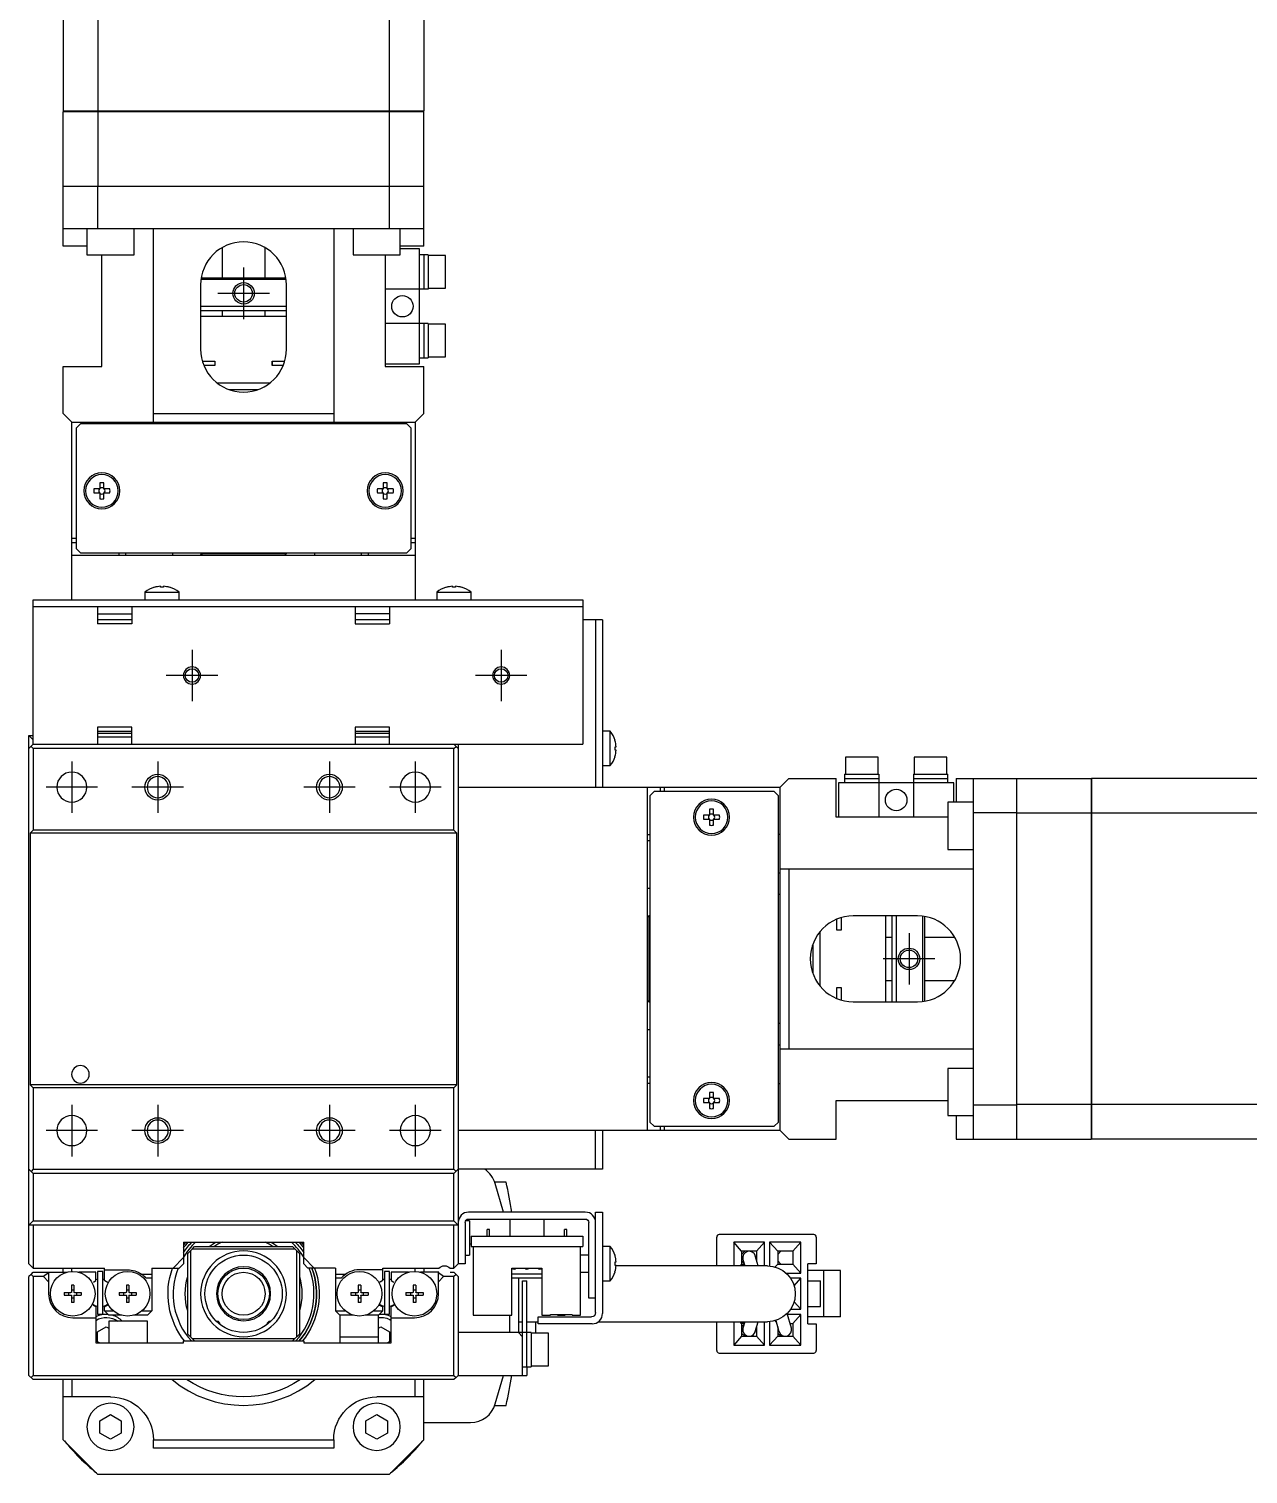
# Model space of a CAD drawing. Extents: x 0 to 1596, y -8 to 1260.
# Drawn here: x 1294.5 to 1436.5, y 467.6 to 635.9 of the extents above; entities that cross this region are included whole.
import ezdxf

# ---------------------------------------------------------------- set-up
doc = ezdxf.new("R2010")
doc.units = 0
doc.header["$LTSCALE"] = 0.5
doc.linetypes.add('CENTER', pattern=[50.8, 31.75, -6.35, 6.35, -6.35])
for name, color, linetype in [('MSM_CENTER', 1, 'CENTER'), ('MSM_CONTINUOUS', 7, 'CONTINUOUS'), ('MSM_NARROW', 5, 'CONTINUOUS')]:
    doc.layers.add(name, color=color, linetype=linetype)

msp = doc.modelspace()

# ---------------------------------------------------------------- linework, layer by layer
at = {"layer": 'MSM_CENTER'}
for p, q in [((1319.48, 608.07), (1319.48, 602.07)), ((1322.48, 605.07), (1316.48, 605.07)), ((1313.48, 563.57), (1313.48, 557.57)), ((1349.48, 563.57), (1349.48, 557.57)), ((1316.48, 560.57), (1310.48, 560.57)), ((1352.48, 560.57), (1346.48, 560.57)), ((1299.48, 550.57), (1299.48, 544.57)), ((1309.48, 550.57), (1309.48, 544.57)), ((1329.48, 550.57), (1329.48, 544.57)), ((1339.48, 550.57), (1339.48, 544.57)), ((1302.48, 547.57), (1296.48, 547.57)), ((1312.48, 547.57), (1306.48, 547.57)), ((1332.48, 547.57), (1326.48, 547.57)), ((1342.48, 547.57), (1336.48, 547.57)), ((1396.98, 530.57), (1396.98, 524.57)), ((1399.98, 527.57), (1393.98, 527.57)), ((1299.48, 510.57), (1299.48, 504.57)), ((1309.48, 510.57), (1309.48, 504.57)), ((1329.48, 510.57), (1329.48, 504.57)), ((1339.48, 510.57), (1339.48, 504.57)), ((1302.48, 507.57), (1296.48, 507.57)), ((1312.48, 507.57), (1306.48, 507.57)), ((1332.48, 507.57), (1326.48, 507.57)), ((1342.48, 507.57), (1336.48, 507.57))]:
    msp.add_line(p, q, dxfattribs=at)
at = {"layer": 'MSM_CONTINUOUS'}
for p, q in [((1340.48, 662.57), (1340.48, 626.32)), ((1298.48, 650.27), (1298.48, 626.32)), ((1302.51, 650.27), (1302.51, 626.32)), ((1336.45, 650.27), (1336.45, 626.32)), ((1298.48, 626.32), (1340.48, 626.32)), ((1298.48, 626.27), (1340.48, 626.27)), ((1298.48, 610.57), (1298.48, 626.27)), ((1298.53, 626.32), (1298.53, 626.27)), ((1302.51, 626.27), (1302.51, 617.57)), ((1302.77, 626.32), (1302.77, 626.27)), ((1336.19, 626.32), (1336.19, 626.27)), ((1336.45, 626.27), (1336.45, 617.57)), ((1340.43, 626.32), (1340.43, 626.27)), ((1340.48, 610.57), (1340.48, 626.27)), ((1298.48, 617.57), (1340.48, 617.57)), ((1302.48, 617.57), (1302.48, 612.57)), ((1336.48, 612.57), (1336.48, 617.57)), ((1340.48, 612.57), (1298.48, 612.57)), ((1301.23, 612.57), (1301.23, 609.57)), ((1306.73, 609.57), (1306.73, 612.57)), ((1308.98, 590.07), (1308.98, 612.57)), ((1329.98, 612.57), (1329.98, 590.07)), ((1332.23, 612.57), (1332.23, 609.57)), ((1337.73, 609.57), (1337.73, 612.57)), ((1301.23, 610.57), (1298.48, 610.57)), ((1301.23, 609.57), (1306.73, 609.57)), ((1302.98, 596.57), (1302.98, 609.57)), ((1316.98, 610.4), (1316.98, 606.87)), ((1321.98, 606.87), (1321.98, 610.4)), ((1332.23, 609.57), (1337.73, 609.57)), ((1335.98, 609.57), (1335.98, 596.57)), ((1340.48, 610.57), (1337.73, 610.57)), ((1339.98, 610.27), (1337.73, 610.27)), ((1339.98, 596.87), (1339.98, 610.27)), ((1340.98, 609.57), (1339.98, 609.57)), ((1340.48, 609.57), (1340.48, 605.57)), ((1340.98, 609.57), (1340.98, 605.57)), ((1342.98, 609.47), (1340.98, 609.47)), ((1342.98, 605.67), (1342.98, 609.47)), ((1314.48, 606.07), (1314.48, 598.57)), ((1324.44, 606.67), (1314.52, 606.67)), ((1314.54, 606.87), (1324.42, 606.87)), ((1324.48, 598.57), (1324.48, 606.07)), ((1340.98, 605.57), (1335.98, 605.57)), ((1340.98, 605.67), (1342.98, 605.67)), ((1314.48, 603.57), (1324.48, 603.57)), ((1314.48, 603.07), (1324.48, 603.07)), ((1316.98, 603.07), (1316.98, 602.37)), ((1321.98, 602.37), (1321.98, 603.07)), ((1324.48, 602.37), (1314.48, 602.37)), ((1340.98, 601.57), (1335.98, 601.57)), ((1340.48, 601.57), (1340.48, 597.57)), ((1340.98, 601.57), (1340.98, 597.57)), ((1342.98, 601.47), (1340.98, 601.47)), ((1342.98, 597.67), (1342.98, 601.47)), ((1339.98, 597.57), (1340.98, 597.57)), ((1340.98, 597.67), (1342.98, 597.67)), ((1298.48, 596.57), (1302.98, 596.57)), ((1298.48, 591.07), (1298.48, 596.57)), ((1314.68, 597.17), (1316.15, 597.17)), ((1316.15, 596.67), (1314.86, 596.67)), ((1316.13, 597.17), (1316.13, 596.67)), ((1316.15, 597.17), (1316.15, 596.67)), ((1322.81, 597.17), (1324.28, 597.17)), ((1322.81, 596.67), (1322.81, 597.17)), ((1324.11, 596.67), (1322.81, 596.67)), ((1322.83, 596.67), (1322.83, 597.17)), ((1335.98, 596.87), (1339.98, 596.87)), ((1335.98, 596.57), (1340.48, 596.57)), ((1340.48, 591.07), (1340.48, 596.57)), ((1316.35, 594.67), (1322.61, 594.67)), ((1317.77, 593.87), (1321.19, 593.87)), ((1318.23, 593.87), (1318.23, 593.73)), ((1320.73, 593.73), (1320.73, 593.87)), ((1298.48, 591.07), (1299.48, 590.07)), ((1308.98, 591.07), (1329.98, 591.07)), ((1339.48, 590.07), (1340.48, 591.07)), ((1299.48, 590.07), (1339.48, 590.07)), ((1299.48, 569.37), (1299.48, 590.07)), ((1300.48, 589.87), (1299.98, 589.37)), ((1299.98, 589.37), (1299.98, 575.37)), ((1338.48, 589.87), (1300.48, 589.87)), ((1304.98, 590.07), (1304.98, 589.87)), ((1309.48, 590.07), (1309.48, 589.87)), ((1311.98, 590.07), (1311.98, 589.87)), ((1326.98, 589.87), (1326.98, 590.07)), ((1329.48, 589.87), (1329.48, 590.07)), ((1333.98, 589.87), (1333.98, 590.07)), ((1338.98, 589.37), (1338.48, 589.87)), ((1338.98, 575.37), (1338.98, 589.37)), ((1339.48, 590.07), (1339.48, 569.37)), ((1302.74, 582.99), (1302.74, 582.31)), ((1303.22, 582.31), (1303.22, 582.99)), ((1335.74, 582.99), (1335.74, 582.31)), ((1336.22, 582.31), (1336.22, 582.99)), ((1302.74, 582.31), (1302.06, 582.31)), ((1302.06, 581.83), (1302.74, 581.83)), ((1302.74, 581.83), (1302.74, 581.15)), ((1303.9, 582.31), (1303.22, 582.31)), ((1303.22, 581.83), (1303.9, 581.83)), ((1303.22, 581.15), (1303.22, 581.83)), ((1335.74, 582.31), (1335.06, 582.31)), ((1335.06, 581.83), (1335.74, 581.83)), ((1335.74, 581.83), (1335.74, 581.15)), ((1336.9, 582.31), (1336.22, 582.31)), ((1336.22, 581.15), (1336.22, 581.83)), ((1336.22, 581.83), (1336.9, 581.83)), ((1299.48, 576.57), (1299.98, 576.57)), ((1299.48, 576.07), (1299.98, 576.07)), ((1338.98, 576.57), (1339.48, 576.57)), ((1338.98, 576.07), (1339.48, 576.07)), ((1299.48, 574.57), (1339.48, 574.57)), ((1299.98, 575.37), (1300.48, 574.87)), ((1300.48, 574.87), (1338.48, 574.87)), ((1304.98, 574.57), (1304.98, 574.87)), ((1305.73, 574.87), (1305.73, 574.57)), ((1311.23, 574.57), (1311.23, 574.87)), ((1314.48, 574.87), (1314.48, 574.77)), ((1314.48, 574.77), (1324.48, 574.77)), ((1314.48, 574.77), (1314.68, 574.57)), ((1324.28, 574.57), (1324.48, 574.77)), ((1324.48, 574.77), (1324.48, 574.87)), ((1327.73, 574.87), (1327.73, 574.57)), ((1333.23, 574.57), (1333.23, 574.87)), ((1333.98, 574.87), (1333.98, 574.57)), ((1338.48, 574.87), (1338.98, 575.37)), ((1309.09, 570.84), (1309.09, 570.84)), ((1309.8, 570.84), (1309.8, 570.96)), ((1310.16, 570.96), (1310.16, 570.84)), ((1310.87, 570.84), (1310.87, 570.84)), ((1343.09, 570.84), (1343.09, 570.84)), ((1343.8, 570.84), (1343.8, 570.96)), ((1344.16, 570.96), (1344.16, 570.84)), ((1344.87, 570.84), (1344.87, 570.84)), ((1294.98, 569.37), (1358.98, 569.37)), ((1294.98, 552.57), (1294.98, 569.37)), ((1307.98, 570.27), (1311.98, 570.27)), ((1307.98, 570.27), (1307.98, 569.37)), ((1311.98, 569.37), (1311.98, 570.27)), ((1341.98, 570.27), (1345.98, 570.27)), ((1341.98, 570.27), (1341.98, 569.37)), ((1345.98, 569.37), (1345.98, 570.27)), ((1358.98, 569.37), (1358.98, 552.57)), ((1358.98, 568.57), (1294.98, 568.57)), ((1302.48, 568.57), (1302.48, 566.57)), ((1302.48, 567.77), (1306.48, 567.77)), ((1306.48, 568.57), (1306.48, 566.57)), ((1332.48, 568.57), (1332.48, 566.57)), ((1336.48, 567.77), (1332.48, 567.77)), ((1336.48, 568.57), (1336.48, 566.57)), ((1306.48, 567.07), (1302.48, 567.07)), ((1306.48, 566.57), (1302.48, 566.57)), ((1336.48, 567.07), (1332.48, 567.07)), ((1332.48, 566.57), (1336.48, 566.57)), ((1361.28, 567.07), (1358.98, 567.07)), ((1360.48, 567.07), (1360.48, 547.57)), ((1361.28, 567.07), (1361.28, 547.57)), ((1306.48, 554.57), (1302.48, 554.57)), ((1302.48, 554.57), (1302.48, 552.57)), ((1302.48, 554.07), (1306.48, 554.07)), ((1302.48, 553.87), (1306.48, 553.87)), ((1306.48, 552.57), (1306.48, 554.57)), ((1336.48, 554.57), (1332.48, 554.57)), ((1332.48, 554.57), (1332.48, 552.57)), ((1332.48, 554.07), (1336.48, 554.07)), ((1332.48, 553.87), (1336.48, 553.87)), ((1336.48, 552.57), (1336.48, 554.57)), ((1362.18, 554.07), (1361.28, 554.07)), ((1362.18, 550.07), (1362.18, 554.07)), ((1294.48, 492.07), (1294.48, 553.57)), ((1294.98, 553.07), (1294.48, 553.57)), ((1294.48, 553.57), (1294.98, 553.57)), ((1294.48, 552.07), (1294.98, 552.57)), ((1294.73, 552.32), (1294.98, 552.07)), ((1294.98, 552.57), (1358.98, 552.57)), ((1294.98, 552.07), (1294.98, 542.57)), ((1343.98, 552.07), (1294.98, 552.07)), ((1306.48, 553.37), (1302.48, 553.37)), ((1336.48, 553.37), (1332.48, 553.37)), ((1344.48, 552.07), (1343.98, 552.57)), ((1343.98, 552.07), (1344.23, 552.32)), ((1343.98, 542.57), (1343.98, 552.07)), ((1344.48, 552.57), (1344.48, 492.07)), ((1362.74, 553), (1362.74, 553.02)), ((1362.74, 552.27), (1362.87, 552.27)), ((1362.74, 551.87), (1362.74, 552.27)), ((1362.87, 551.87), (1362.74, 551.87)), ((1362.74, 551.12), (1362.74, 551.14)), ((1393.38, 551.07), (1389.58, 551.07)), ((1389.58, 551.07), (1389.58, 549.07)), ((1393.38, 549.07), (1393.38, 551.07)), ((1401.38, 551.07), (1397.58, 551.07)), ((1397.58, 551.07), (1397.58, 549.07)), ((1401.38, 549.07), (1401.38, 551.07)), ((1361.28, 550.07), (1362.18, 550.07)), ((1389.48, 549.07), (1393.48, 549.07)), ((1389.48, 549.07), (1389.48, 548.07)), ((1393.48, 549.07), (1393.48, 544.07)), ((1397.48, 549.07), (1397.48, 544.07)), ((1397.48, 549.07), (1401.48, 549.07)), ((1401.48, 548.07), (1401.48, 549.07)), ((1344.48, 547.57), (1381.98, 547.57)), ((1366.48, 547.57), (1366.48, 507.57)), ((1367.28, 547.07), (1366.78, 546.57)), ((1381.28, 547.07), (1367.28, 547.07)), ((1367.98, 547.57), (1367.98, 547.07)), ((1368.48, 547.57), (1368.48, 547.07)), ((1381.78, 546.57), (1381.28, 547.07)), ((1382.98, 548.57), (1381.98, 547.57)), ((1381.98, 507.57), (1381.98, 547.57)), ((1382.98, 548.57), (1388.48, 548.57)), ((1388.48, 544.07), (1388.48, 548.57)), ((1388.78, 548.07), (1388.78, 544.07)), ((1402.18, 548.07), (1388.78, 548.07)), ((1389.48, 548.57), (1393.48, 548.57)), ((1397.48, 548.57), (1401.48, 548.57)), ((1402.18, 545.82), (1402.18, 548.07)), ((1402.48, 548.57), (1402.48, 545.82)), ((1402.48, 548.57), (1418.18, 548.57)), ((1404.48, 506.57), (1404.48, 548.57)), ((1409.48, 548.57), (1409.48, 506.57)), ((1418.18, 548.57), (1418.18, 506.57)), ((1418.23, 548.52), (1418.18, 548.52)), ((1454.48, 548.57), (1418.23, 548.57)), ((1418.23, 548.57), (1418.23, 506.57)), ((1366.78, 546.57), (1366.78, 508.57)), ((1381.78, 508.57), (1381.78, 546.57)), ((1401.48, 545.82), (1401.48, 540.32)), ((1404.48, 545.82), (1401.48, 545.82)), ((1373.74, 544.31), (1373.06, 544.31)), ((1373.06, 543.83), (1373.74, 543.83)), ((1373.74, 544.99), (1373.74, 544.31)), ((1373.74, 543.83), (1373.74, 543.15)), ((1374.22, 544.31), (1374.22, 544.99)), ((1374.9, 544.31), (1374.22, 544.31)), ((1374.22, 543.15), (1374.22, 543.83)), ((1374.22, 543.83), (1374.9, 543.83)), ((1401.48, 544.07), (1388.48, 544.07)), ((1409.48, 544.57), (1404.48, 544.57)), ((1418.18, 544.54), (1409.48, 544.54)), ((1418.23, 544.28), (1418.18, 544.28)), ((1442.18, 544.54), (1418.23, 544.54)), ((1294.98, 542.57), (1294.63, 542.22)), ((1344.33, 542.22), (1294.63, 542.22)), ((1294.63, 542.22), (1294.63, 512.92)), ((1343.98, 542.57), (1294.98, 542.57)), ((1344.33, 542.22), (1343.98, 542.57)), ((1344.33, 512.92), (1344.33, 542.22)), ((1366.48, 542.07), (1366.78, 542.07)), ((1381.98, 542.07), (1381.78, 542.07)), ((1366.78, 541.32), (1366.48, 541.32)), ((1401.48, 540.32), (1404.48, 540.32)), ((1381.98, 537.57), (1381.78, 537.57)), ((1381.98, 538.07), (1404.48, 538.07)), ((1382.98, 538.07), (1382.98, 517.07)), ((1366.48, 535.82), (1366.78, 535.82)), ((1381.98, 535.07), (1381.78, 535.07)), ((1366.68, 532.57), (1366.48, 532.37)), ((1366.68, 532.57), (1366.68, 522.57)), ((1366.78, 532.57), (1366.68, 532.57)), ((1388.58, 530.9), (1388.58, 532.19)), ((1389.08, 532.37), (1389.08, 530.9)), ((1397.98, 532.57), (1390.48, 532.57)), ((1394.28, 522.57), (1394.28, 532.57)), ((1394.98, 532.57), (1394.98, 522.57)), ((1395.48, 532.57), (1395.48, 522.57)), ((1398.58, 522.61), (1398.58, 532.53)), ((1398.78, 532.51), (1398.78, 522.63)), ((1386.58, 530.7), (1386.58, 524.44)), ((1389.08, 530.92), (1388.58, 530.92)), ((1389.08, 530.9), (1388.58, 530.9)), ((1385.78, 528.82), (1385.64, 528.82)), ((1385.78, 529.28), (1385.78, 525.86)), ((1394.98, 530.07), (1394.28, 530.07)), ((1402.31, 530.07), (1398.78, 530.07)), ((1385.64, 526.32), (1385.78, 526.32)), ((1388.58, 522.94), (1388.58, 524.24)), ((1388.58, 524.24), (1389.08, 524.24)), ((1388.58, 524.22), (1389.08, 524.22)), ((1389.08, 524.24), (1389.08, 522.77)), ((1394.28, 525.07), (1394.98, 525.07)), ((1398.78, 525.07), (1402.31, 525.07)), ((1366.48, 522.77), (1366.68, 522.57)), ((1366.68, 522.57), (1366.78, 522.57)), ((1390.48, 522.57), (1397.98, 522.57)), ((1381.78, 520.07), (1381.98, 520.07)), ((1366.78, 519.32), (1366.48, 519.32)), ((1381.78, 517.57), (1381.98, 517.57)), ((1404.48, 517.07), (1381.98, 517.07)), ((1366.48, 513.82), (1366.78, 513.82)), ((1401.48, 514.82), (1401.48, 509.32)), ((1404.48, 514.82), (1401.48, 514.82)), ((1294.63, 512.92), (1294.98, 512.57)), ((1344.33, 512.92), (1294.63, 512.92)), ((1294.98, 512.57), (1294.98, 503.07)), ((1343.98, 512.57), (1294.98, 512.57)), ((1343.98, 512.57), (1344.33, 512.92)), ((1343.98, 503.07), (1343.98, 512.57)), ((1366.78, 513.07), (1366.48, 513.07)), ((1373.74, 511.99), (1373.74, 511.31)), ((1374.22, 511.31), (1374.22, 511.99)), ((1381.78, 513.07), (1381.98, 513.07)), ((1373.74, 511.31), (1373.06, 511.31)), ((1373.06, 510.83), (1373.74, 510.83)), ((1373.74, 510.83), (1373.74, 510.15)), ((1374.9, 511.31), (1374.22, 511.31)), ((1374.22, 510.15), (1374.22, 510.83)), ((1374.22, 510.83), (1374.9, 510.83)), ((1388.48, 511.07), (1401.48, 511.07)), ((1388.48, 506.57), (1388.48, 511.07)), ((1404.48, 510.57), (1409.48, 510.57)), ((1418.18, 510.6), (1409.48, 510.6)), ((1418.23, 510.86), (1418.18, 510.86)), ((1442.18, 510.6), (1418.23, 510.6)), ((1366.78, 508.57), (1367.28, 508.07)), ((1381.28, 508.07), (1381.78, 508.57)), ((1401.48, 509.32), (1404.48, 509.32)), ((1402.48, 509.32), (1402.48, 506.57)), ((1381.98, 507.57), (1344.48, 507.57)), ((1360.48, 503.07), (1360.48, 507.57)), ((1361.28, 507.57), (1361.28, 503.07)), ((1367.28, 508.07), (1381.28, 508.07)), ((1367.98, 508.07), (1367.98, 507.57)), ((1368.48, 508.07), (1368.48, 507.57)), ((1381.98, 507.57), (1382.98, 506.57)), ((1418.23, 506.62), (1418.18, 506.62)), ((1382.98, 506.57), (1388.48, 506.57)), ((1402.48, 506.57), (1418.18, 506.57)), ((1442.18, 506.57), (1418.23, 506.57)), ((1294.98, 502.57), (1294.48, 503.07)), ((1294.98, 503.07), (1294.73, 502.82)), ((1294.98, 503.07), (1343.98, 503.07)), ((1294.98, 502.57), (1294.98, 497.07)), ((1343.98, 502.57), (1294.98, 502.57)), ((1344.23, 502.82), (1343.98, 503.07)), ((1343.98, 502.57), (1344.48, 503.07)), ((1343.98, 497.07), (1343.98, 502.57)), ((1361.28, 503.07), (1344.48, 503.07)), ((1350.05, 501.57), (1348.73, 501.57)), ((1349.74, 498.07), (1348.78, 501.4)), ((1294.48, 496.57), (1294.98, 497.07)), ((1344.48, 496.57), (1294.48, 496.57)), ((1294.98, 497.07), (1343.98, 497.07)), ((1294.98, 496.57), (1294.98, 491.57)), ((1344.48, 496.57), (1343.98, 497.07)), ((1343.98, 491.57), (1343.98, 496.57)), ((1345.28, 496.87), (1345.28, 492.07)), ((1345.78, 497.07), (1345.33, 497.07)), ((1359.28, 498.07), (1345.68, 498.07)), ((1345.68, 497.27), (1359.28, 497.27)), ((1345.78, 497.07), (1345.78, 493.07)), ((1350.48, 497.27), (1350.48, 495.27)), ((1354.48, 495.27), (1354.48, 497.27)), ((1359.68, 488.07), (1359.68, 496.87)), ((1360.48, 498.07), (1361.28, 498.07)), ((1360.48, 486.37), (1360.48, 498.07)), ((1361.28, 498.07), (1361.28, 486.27)), ((1345.98, 495.27), (1345.98, 494.07)), ((1345.98, 495.27), (1358.98, 495.27)), ((1347.86, 495.27), (1347.86, 496.07)), ((1348.11, 496.07), (1347.86, 496.07)), ((1348.11, 495.27), (1348.11, 496.07)), ((1356.86, 495.27), (1356.86, 496.07)), ((1357.11, 496.07), (1356.86, 496.07)), ((1357.11, 495.27), (1357.11, 496.07)), ((1358.98, 495.27), (1358.98, 494.07)), ((1374.58, 491.82), (1374.58, 495.17)), ((1385.88, 495.47), (1374.88, 495.47)), ((1386.18, 495.17), (1386.18, 492.07)), ((1312.48, 494.57), (1326.48, 494.57)), ((1312.48, 494.57), (1312.48, 492.07)), ((1312.98, 493.27), (1313.28, 493.57)), ((1312.98, 483.87), (1312.98, 493.27)), ((1313.48, 493.77), (1313.28, 493.57)), ((1313.28, 493.57), (1313.28, 483.57)), ((1313.48, 493.77), (1313.78, 494.07)), ((1325.48, 493.77), (1313.48, 493.77)), ((1313.78, 494.07), (1325.18, 494.07)), ((1325.18, 494.07), (1325.48, 493.77)), ((1325.68, 493.57), (1325.48, 493.77)), ((1325.68, 483.57), (1325.68, 493.57)), ((1325.68, 493.57), (1325.98, 493.27)), ((1325.98, 493.27), (1325.98, 483.87)), ((1326.48, 492.07), (1326.48, 494.57)), ((1345.98, 494.35), (1345.78, 494.35)), ((1345.98, 494.07), (1358.98, 494.07)), ((1346.23, 494.07), (1346.23, 486.07)), ((1358.73, 486.07), (1358.73, 494.07)), ((1362.18, 494.07), (1361.28, 494.07)), ((1362.18, 490.07), (1362.18, 494.07)), ((1380.13, 494.57), (1376.58, 494.57)), ((1376.58, 494.57), (1376.58, 491.82)), ((1377.48, 493.52), (1376.58, 494.57)), ((1379.23, 493.52), (1377.48, 493.52)), ((1377.48, 493.52), (1377.48, 492.02)), ((1377.48, 493.14), (1377.86, 493.52)), ((1379.23, 493.52), (1380.13, 494.57)), ((1379.23, 493.52), (1379.23, 492.46)), ((1380.13, 491.82), (1380.13, 494.57)), ((1380.73, 494.57), (1380.73, 491.81)), ((1381.68, 493.52), (1380.73, 494.57)), ((1384.38, 494.57), (1380.73, 494.57)), ((1381.68, 493.52), (1381.68, 492.02)), ((1383.43, 493.52), (1381.68, 493.52)), ((1381.68, 493.14), (1382.06, 493.52)), ((1383.43, 493.52), (1384.38, 494.57)), ((1383.43, 493.52), (1383.43, 492.02)), ((1384.38, 490.97), (1384.38, 494.57)), ((1294.98, 491.57), (1294.48, 492.07)), ((1294.98, 491.57), (1303.28, 491.57)), ((1298.48, 491.07), (1298.48, 491.57)), ((1299.48, 491.17), (1299.48, 491.57)), ((1303.28, 490.11), (1303.28, 491.57)), ((1308.78, 491.57), (1311.98, 491.57)), ((1308.78, 491.57), (1308.78, 486.57)), ((1311.27, 491.57), (1312.48, 492.78)), ((1312.48, 492.07), (1311.98, 491.57)), ((1326.48, 492.78), (1327.69, 491.57)), ((1326.98, 491.57), (1326.48, 492.07)), ((1330.18, 491.57), (1326.98, 491.57)), ((1330.18, 491.57), (1330.18, 486.57)), ((1335.68, 491.57), (1342.22, 491.57)), ((1335.68, 490.11), (1335.68, 491.57)), ((1339.48, 491.17), (1339.48, 491.57)), ((1340.48, 491.57), (1340.48, 491.07)), ((1343.54, 491.57), (1343.98, 491.57)), ((1344.48, 492.07), (1343.98, 491.57)), ((1345.28, 492.07), (1344.48, 492.07)), ((1345.28, 493.07), (1345.78, 493.07)), ((1350.73, 491.57), (1354.23, 491.57)), ((1350.73, 486.07), (1350.73, 491.57)), ((1354.23, 491.57), (1354.23, 486.07)), ((1359.68, 493.07), (1358.73, 493.07)), ((1362.74, 493), (1362.74, 493.02)), ((1362.74, 492.27), (1362.87, 492.27)), ((1362.74, 491.87), (1362.74, 492.27)), ((1362.87, 491.87), (1362.74, 491.87)), ((1380.48, 491.82), (1362.86, 491.82)), ((1377.48, 492.02), (1377.31, 491.82)), ((1377.77, 492.1), (1377.48, 492.39)), ((1377.48, 492.02), (1377.8, 492.02)), ((1377.64, 492.56), (1377.85, 491.82)), ((1379.42, 491.82), (1379.07, 492.98)), ((1381.68, 492.02), (1381.38, 491.69)), ((1382.06, 492.02), (1381.68, 492.39)), ((1381.68, 492.02), (1383.43, 492.02)), ((1383.43, 492.02), (1384.38, 490.97)), ((1386.18, 492.07), (1385.18, 492.07)), ((1385.18, 485.07), (1385.18, 492.07)), ((1294.73, 490.82), (1294.48, 490.57)), ((1294.48, 479.07), (1294.48, 490.57)), ((1294.73, 490.82), (1294.98, 491.07)), ((1294.98, 490.57), (1294.73, 490.82)), ((1294.98, 491.07), (1298.87, 491.07)), ((1294.98, 490.57), (1294.98, 479.07)), ((1296.18, 490.57), (1294.98, 490.57)), ((1296.78, 490.99), (1296.18, 490.57)), ((1296.18, 490.57), (1296.78, 489.97)), ((1296.78, 491.07), (1296.78, 488.57)), ((1302.28, 491.07), (1300.29, 491.07)), ((1301.99, 489.94), (1302.28, 490.11)), ((1302.28, 490.11), (1302.28, 491.07)), ((1302.48, 491.18), (1302.48, 486.18)), ((1303.08, 491.18), (1302.48, 491.18)), ((1303.08, 486.18), (1303.08, 491.18)), ((1303.28, 491.37), (1305.98, 491.37)), ((1303.57, 489.94), (1303.28, 490.11)), ((1307.58, 490.87), (1308.78, 490.87)), ((1308.78, 490.37), (1308.12, 490.37)), ((1316.62, 489.88), (1316.68, 489.94)), ((1316.68, 490.01), (1316.68, 489.94)), ((1330.18, 490.87), (1331.38, 490.87)), ((1330.84, 490.37), (1330.18, 490.37)), ((1335.68, 491.37), (1332.98, 491.37)), ((1335.68, 490.11), (1335.39, 489.94)), ((1335.88, 491.18), (1335.88, 486.18)), ((1336.48, 491.18), (1335.88, 491.18)), ((1336.48, 486.18), (1336.48, 491.18)), ((1336.68, 491.07), (1336.68, 490.11)), ((1338.67, 491.07), (1336.68, 491.07)), ((1336.68, 490.11), (1336.97, 489.94)), ((1342.22, 491.07), (1340.09, 491.07)), ((1342.18, 488.57), (1342.18, 491.07)), ((1342.78, 490.57), (1342.18, 490.99)), ((1342.18, 489.97), (1342.78, 490.57)), ((1343.98, 490.57), (1342.78, 490.57)), ((1343.54, 491.07), (1343.98, 491.07)), ((1343.98, 491.07), (1344.23, 490.82)), ((1344.23, 490.82), (1343.98, 490.57)), ((1343.98, 479.07), (1343.98, 490.57)), ((1344.48, 490.57), (1344.23, 490.82)), ((1344.48, 490.57), (1344.48, 479.07)), ((1354.23, 490.87), (1350.73, 490.87)), ((1354.23, 490.37), (1350.73, 490.37)), ((1351.48, 490.37), (1351.48, 484.07)), ((1351.98, 479.07), (1351.98, 490.07)), ((1351.98, 490.07), (1352.48, 490.07)), ((1352.48, 480.07), (1352.48, 490.07)), ((1358.73, 491.07), (1359.68, 491.07)), ((1361.28, 490.07), (1362.18, 490.07)), ((1362.74, 491.12), (1362.74, 491.14)), ((1382.67, 490.97), (1384.38, 490.97)), ((1384.38, 490.37), (1383.19, 490.37)), ((1383.59, 489.5), (1384.38, 490.37)), ((1384.38, 486.77), (1384.38, 490.37)), ((1388.98, 491.27), (1385.18, 491.27)), ((1385.18, 490.07), (1386.68, 490.07)), ((1386.68, 487.07), (1386.68, 490.07)), ((1387.07, 485.87), (1387.07, 491.27)), ((1388.98, 485.87), (1388.98, 491.27)), ((1298.58, 488.71), (1298.58, 488.42)), ((1298.58, 488.71), (1299.38, 488.71)), ((1298.58, 488.42), (1299.38, 488.42)), ((1299.11, 488.71), (1299.11, 488.42)), ((1299.44, 489.57), (1299.44, 488.77)), ((1299.73, 489.57), (1299.44, 489.57)), ((1299.44, 489.04), (1299.73, 489.04)), ((1299.44, 488.36), (1299.44, 487.57)), ((1299.44, 488.1), (1299.73, 488.1)), ((1299.73, 489.57), (1299.73, 488.77)), ((1299.73, 488.36), (1299.73, 487.57)), ((1299.79, 488.71), (1300.58, 488.71)), ((1299.79, 488.42), (1300.58, 488.42)), ((1300.05, 488.42), (1300.05, 488.71)), ((1300.58, 488.71), (1300.58, 488.42)), ((1304.98, 488.71), (1304.98, 488.42)), ((1304.98, 488.71), (1305.78, 488.71)), ((1304.98, 488.42), (1305.78, 488.42)), ((1305.51, 488.71), (1305.51, 488.42)), ((1306.13, 489.57), (1305.84, 489.57)), ((1305.84, 489.57), (1305.84, 488.77)), ((1305.84, 489.04), (1306.13, 489.04)), ((1305.84, 488.36), (1305.84, 487.57)), ((1305.84, 488.1), (1306.13, 488.1)), ((1306.13, 489.57), (1306.13, 488.77)), ((1306.13, 488.36), (1306.13, 487.57)), ((1306.19, 488.71), (1306.98, 488.71)), ((1306.19, 488.42), (1306.98, 488.42)), ((1306.45, 488.42), (1306.45, 488.71)), ((1306.98, 488.71), (1306.98, 488.42)), ((1331.98, 488.71), (1332.78, 488.71)), ((1331.98, 488.71), (1331.98, 488.42)), ((1331.98, 488.42), (1332.78, 488.42)), ((1332.51, 488.71), (1332.51, 488.42)), ((1332.84, 489.57), (1332.84, 488.77)), ((1333.13, 489.57), (1332.84, 489.57)), ((1332.84, 489.04), (1333.13, 489.04)), ((1332.84, 488.36), (1332.84, 487.57)), ((1332.84, 488.1), (1333.13, 488.1)), ((1333.13, 489.57), (1333.13, 488.77)), ((1333.13, 488.36), (1333.13, 487.57)), ((1333.19, 488.71), (1333.98, 488.71)), ((1333.19, 488.42), (1333.98, 488.42)), ((1333.45, 488.42), (1333.45, 488.71)), ((1333.98, 488.71), (1333.98, 488.42)), ((1338.38, 488.71), (1339.18, 488.71)), ((1338.38, 488.71), (1338.38, 488.42)), ((1338.38, 488.42), (1339.18, 488.42)), ((1338.91, 488.71), (1338.91, 488.42)), ((1339.24, 489.57), (1339.24, 488.77)), ((1339.53, 489.57), (1339.24, 489.57)), ((1339.24, 489.04), (1339.53, 489.04)), ((1339.24, 488.36), (1339.24, 487.57)), ((1339.24, 488.1), (1339.53, 488.1)), ((1339.53, 489.57), (1339.53, 488.77)), ((1339.53, 488.36), (1339.53, 487.57)), ((1339.59, 488.71), (1340.38, 488.71)), ((1339.59, 488.42), (1340.38, 488.42)), ((1339.85, 488.42), (1339.85, 488.71)), ((1340.38, 488.71), (1340.38, 488.42)), ((1299.73, 487.57), (1299.44, 487.57)), ((1302.28, 487.03), (1301.99, 487.19)), ((1302.28, 487.03), (1302.28, 482.87)), ((1303.28, 487.03), (1303.57, 487.19)), ((1303.28, 486.57), (1303.28, 487.03)), ((1303.28, 486.57), (1304.32, 486.57)), ((1303.78, 486.07), (1303.28, 486.57)), ((1306.13, 487.57), (1305.84, 487.57)), ((1307.64, 486.57), (1308.78, 486.57)), ((1308.78, 486.57), (1308.28, 486.07)), ((1316.68, 487.19), (1316.62, 487.26)), ((1316.68, 487.19), (1316.68, 487.13)), ((1330.18, 486.57), (1331.32, 486.57)), ((1330.68, 486.07), (1330.18, 486.57)), ((1333.13, 487.57), (1332.84, 487.57)), ((1334.64, 486.57), (1335.68, 486.57)), ((1335.68, 486.57), (1335.18, 486.07)), ((1335.39, 487.19), (1335.68, 487.03)), ((1335.68, 486.57), (1335.68, 487.03)), ((1336.97, 487.19), (1336.68, 487.03)), ((1336.68, 482.87), (1336.68, 487.03)), ((1339.53, 487.57), (1339.24, 487.57)), ((1360.48, 488.07), (1359.68, 488.07)), ((1383.19, 486.77), (1384.38, 486.77)), ((1383.59, 487.64), (1384.38, 486.77)), ((1385.18, 487.07), (1386.68, 487.07)), ((1299.58, 485.77), (1302.28, 485.77)), ((1302.48, 486.18), (1303.08, 486.18)), ((1302.48, 484.15), (1303.48, 484.72)), ((1303.48, 484.72), (1303.78, 484.55)), ((1305.27, 486.07), (1303.78, 486.07)), ((1308.28, 485.37), (1303.78, 485.37)), ((1303.78, 485.37), (1303.78, 482.87)), ((1308.28, 486.07), (1306.69, 486.07)), ((1308.28, 482.87), (1308.28, 485.37)), ((1316.32, 485.37), (1316.51, 485.37)), ((1316.73, 485.14), (1316.51, 485.37)), ((1316.73, 485.14), (1316.56, 485.14)), ((1316.73, 485.01), (1316.73, 485.14)), ((1316.73, 485.01), (1316.73, 485.01)), ((1322.46, 485.37), (1322.23, 485.14)), ((1322.4, 485.14), (1322.23, 485.14)), ((1322.23, 485.14), (1322.23, 485.01)), ((1322.23, 485.01), (1322.23, 485.01)), ((1322.46, 485.37), (1322.64, 485.37)), ((1332.27, 486.07), (1330.68, 486.07)), ((1330.68, 486.07), (1330.68, 482.87)), ((1335.18, 486.07), (1333.69, 486.07)), ((1335.18, 482.87), (1335.18, 486.07)), ((1335.18, 484.55), (1335.48, 484.72)), ((1335.48, 484.72), (1336.48, 484.15)), ((1335.88, 486.18), (1336.48, 486.18)), ((1336.68, 485.77), (1339.38, 485.77)), ((1346.23, 486.07), (1350.73, 486.07)), ((1350.48, 484.07), (1350.48, 486.07)), ((1351.48, 485.32), (1351.98, 485.32)), ((1352.48, 485.32), (1353.78, 485.32)), ((1353.48, 485.32), (1353.48, 483.97)), ((1353.78, 485.07), (1353.78, 485.87)), ((1353.78, 485.87), (1359.98, 485.87)), ((1360.08, 485.07), (1353.78, 485.07)), ((1354.23, 486.07), (1355.23, 486.07)), ((1355.23, 486.17), (1357.73, 486.17)), ((1355.23, 486.07), (1355.23, 486.17)), ((1356.03, 486.17), (1356.03, 486.07)), ((1356.03, 486.07), (1356.93, 486.07)), ((1356.41, 486.17), (1356.41, 486.07)), ((1356.56, 486.17), (1356.56, 486.07)), ((1356.93, 486.17), (1356.93, 486.07)), ((1357.73, 486.07), (1357.73, 486.17)), ((1357.73, 486.07), (1358.73, 486.07)), ((1360.81, 485.32), (1380.48, 485.32)), ((1374.58, 481.97), (1374.58, 485.32)), ((1376.58, 485.32), (1376.58, 482.57)), ((1377.48, 485.12), (1377.31, 485.32)), ((1377.8, 485.12), (1377.48, 485.12)), ((1377.48, 485.12), (1377.48, 483.62)), ((1377.48, 484.74), (1377.77, 485.03)), ((1377.85, 485.32), (1377.64, 484.58)), ((1379.07, 484.16), (1379.42, 485.32)), ((1380.13, 482.57), (1380.13, 485.32)), ((1380.73, 485.33), (1380.73, 482.57)), ((1381.52, 485.3), (1381.38, 485.45)), ((1381.47, 485.47), (1381.83, 484.17)), ((1381.68, 484.71), (1381.68, 483.62)), ((1383.28, 484.57), (1382.8, 486.29)), ((1384.38, 486.17), (1382.83, 486.17)), ((1383.12, 485.12), (1383.43, 485.12)), ((1383.43, 485.12), (1384.38, 486.17)), ((1383.43, 485.12), (1383.43, 483.62)), ((1384.38, 482.57), (1384.38, 486.17)), ((1388.98, 485.87), (1385.18, 485.87)), ((1385.18, 485.07), (1386.18, 485.07)), ((1386.18, 485.07), (1386.18, 481.97)), ((1302.48, 482.99), (1302.48, 484.15)), ((1312.48, 482.87), (1312.48, 483.07)), ((1312.48, 483.07), (1326.48, 483.07)), ((1313.78, 483.07), (1312.98, 483.87)), ((1313.48, 483.37), (1325.48, 483.37)), ((1325.98, 483.87), (1325.18, 483.07)), ((1326.48, 483.07), (1326.48, 482.87)), ((1330.68, 483.57), (1335.18, 483.57)), ((1336.48, 484.15), (1336.48, 482.99)), ((1352.98, 484.07), (1344.48, 484.07)), ((1351.48, 484.07), (1351.98, 483.57)), ((1352.98, 484.07), (1352.98, 480.07)), ((1354.98, 483.97), (1352.98, 483.97)), ((1354.98, 480.17), (1354.98, 483.97)), ((1377.48, 483.62), (1376.58, 482.57)), ((1377.86, 483.62), (1377.48, 483.99)), ((1377.48, 483.62), (1379.23, 483.62)), ((1379.23, 484.68), (1379.23, 483.62)), ((1379.23, 483.62), (1380.13, 482.57)), ((1381.68, 483.62), (1380.73, 482.57)), ((1382.06, 483.62), (1381.68, 483.99)), ((1381.68, 483.62), (1383.43, 483.62)), ((1383.43, 483.62), (1384.38, 482.57)), ((1302.28, 482.87), (1312.48, 482.87)), ((1302.69, 482.87), (1302.48, 482.99)), ((1326.48, 482.87), (1336.68, 482.87)), ((1336.48, 482.99), (1336.27, 482.87)), ((1374.88, 481.67), (1385.88, 481.67)), ((1376.58, 482.57), (1380.13, 482.57)), ((1380.73, 482.57), (1384.38, 482.57)), ((1351.98, 480.07), (1352.98, 480.07)), ((1352.48, 480.07), (1352.48, 479.07)), ((1352.98, 480.17), (1354.98, 480.17)), ((1294.98, 478.57), (1294.48, 479.07)), ((1294.73, 478.82), (1294.98, 479.07)), ((1294.98, 479.07), (1343.98, 479.07)), ((1343.98, 478.57), (1294.98, 478.57)), ((1298.48, 471.57), (1298.48, 478.57)), ((1299.48, 478.57), (1299.48, 476.57)), ((1339.48, 476.57), (1339.48, 478.57)), ((1340.48, 471.57), (1340.48, 478.57)), ((1343.98, 479.07), (1344.23, 478.82)), ((1344.23, 478.82), (1343.98, 478.57)), ((1344.23, 478.82), (1344.48, 479.07)), ((1344.48, 479.07), (1352.48, 479.07)), ((1348.78, 475.74), (1349.74, 479.07)), ((1303.98, 476.57), (1298.48, 476.57)), ((1340.48, 476.57), (1334.98, 476.57)), ((1348.73, 475.57), (1350.05, 475.57)), ((1302.73, 473.79), (1303.98, 474.51)), ((1302.73, 472.35), (1302.73, 473.79)), ((1303.98, 474.51), (1305.23, 473.79)), ((1305.23, 473.79), (1305.23, 472.35)), ((1333.73, 473.79), (1334.98, 474.51)), ((1333.73, 472.35), (1333.73, 473.79)), ((1334.98, 474.51), (1336.23, 473.79)), ((1336.23, 473.79), (1336.23, 472.35)), ((1340.48, 473.57), (1345.9, 473.57)), ((1298.48, 471.57), (1302.48, 467.57)), ((1303.98, 471.63), (1302.73, 472.35)), ((1305.23, 472.35), (1303.98, 471.63)), ((1308.98, 471.57), (1329.98, 471.57)), ((1308.98, 470.57), (1308.98, 471.57)), ((1329.98, 471.57), (1329.98, 470.57)), ((1334.98, 471.63), (1333.73, 472.35)), ((1336.23, 472.35), (1334.98, 471.63)), ((1336.48, 467.57), (1340.48, 471.57)), ((1329.98, 470.57), (1308.98, 470.57)), ((1302.48, 467.57), (1336.48, 467.57))]:
    msp.add_line(p, q, dxfattribs=at)
for points in [[(1310.16, 570.84, 0), (1310.16, 570.84, 0), (1310.15, 570.84, 0), (1310.15, 570.84, 0), (1310.15, 570.84, 0), (1310.15, 570.84, 0), (1310.14, 570.84, 0), (1310.14, 570.84, 0), (1310.14, 570.84, 0), (1310.13, 570.84, 0), (1310.13, 570.84, 0), (1310.13, 570.84, 0), (1310.13, 570.84, 0), (1310.12, 570.84, 0), (1310.12, 570.84, 0), (1310.12, 570.84, 0), (1310.12, 570.84, 0), (1310.11, 570.84, 0), (1310.11, 570.84, 0), (1310.11, 570.84, 0), (1310.1, 570.84, 0), (1310.1, 570.84, 0), (1310.1, 570.84, 0), (1310.1, 570.84, 0), (1310.09, 570.84, 0), (1310.09, 570.84, 0), (1310.09, 570.84, 0), (1310.08, 570.84, 0), (1310.08, 570.84, 0), (1310.08, 570.84, 0), (1310.08, 570.84, 0), (1310.07, 570.84, 0), (1310.07, 570.84, 0), (1310.07, 570.84, 0), (1310.06, 570.84, 0), (1310.06, 570.84, 0), (1310.06, 570.84, 0), (1310.06, 570.84, 0), (1310.05, 570.84, 0), (1310.05, 570.84, 0), (1310.05, 570.84, 0), (1310.04, 570.84, 0), (1310.04, 570.84, 0), (1310.04, 570.84, 0), (1310.04, 570.84, 0), (1310.03, 570.84, 0), (1310.03, 570.84, 0), (1310.03, 570.84, 0), (1310.03, 570.84, 0), (1310.02, 570.84, 0), (1310.02, 570.84, 0), (1310.02, 570.84, 0), (1310.01, 570.84, 0), (1310.01, 570.84, 0), (1310.01, 570.84, 0), (1310.01, 570.84, 0), (1310, 570.84, 0), (1310, 570.84, 0), (1310, 570.84, 0), (1309.99, 570.84, 0), (1309.99, 570.84, 0), (1309.99, 570.84, 0), (1309.99, 570.84, 0), (1309.98, 570.84, 0), (1309.98, 570.84, 0), (1309.98, 570.84, 0), (1309.97, 570.84, 0), (1309.97, 570.84, 0), (1309.97, 570.84, 0), (1309.97, 570.84, 0), (1309.96, 570.84, 0), (1309.96, 570.84, 0), (1309.96, 570.84, 0), (1309.95, 570.84, 0), (1309.95, 570.84, 0), (1309.95, 570.84, 0), (1309.95, 570.84, 0), (1309.94, 570.84, 0), (1309.94, 570.84, 0), (1309.94, 570.84, 0), (1309.94, 570.84, 0), (1309.93, 570.84, 0), (1309.93, 570.84, 0), (1309.93, 570.84, 0), (1309.92, 570.84, 0), (1309.92, 570.84, 0), (1309.92, 570.84, 0), (1309.92, 570.84, 0), (1309.91, 570.84, 0), (1309.91, 570.84, 0), (1309.91, 570.84, 0), (1309.9, 570.84, 0), (1309.9, 570.84, 0), (1309.9, 570.84, 0), (1309.9, 570.84, 0), (1309.89, 570.84, 0), (1309.89, 570.84, 0), (1309.89, 570.84, 0), (1309.88, 570.84, 0), (1309.88, 570.84, 0), (1309.88, 570.84, 0), (1309.88, 570.84, 0), (1309.87, 570.84, 0), (1309.87, 570.84, 0), (1309.87, 570.84, 0), (1309.86, 570.84, 0), (1309.86, 570.84, 0), (1309.86, 570.84, 0), (1309.86, 570.84, 0), (1309.85, 570.84, 0), (1309.85, 570.84, 0), (1309.85, 570.84, 0), (1309.85, 570.84, 0), (1309.84, 570.84, 0), (1309.84, 570.84, 0), (1309.84, 570.84, 0), (1309.83, 570.84, 0), (1309.83, 570.84, 0), (1309.83, 570.84, 0), (1309.83, 570.84, 0), (1309.82, 570.84, 0), (1309.82, 570.84, 0), (1309.82, 570.84, 0), (1309.81, 570.84, 0), (1309.81, 570.84, 0), (1309.81, 570.84, 0), (1309.81, 570.84, 0), (1309.8, 570.84, 0), (1309.8, 570.84, 0)], [(1344.16, 570.84, 0), (1344.16, 570.84, 0), (1344.15, 570.84, 0), (1344.15, 570.84, 0), (1344.15, 570.84, 0), (1344.15, 570.84, 0), (1344.14, 570.84, 0), (1344.14, 570.84, 0), (1344.14, 570.84, 0), (1344.13, 570.84, 0), (1344.13, 570.84, 0), (1344.13, 570.84, 0), (1344.13, 570.84, 0), (1344.12, 570.84, 0), (1344.12, 570.84, 0), (1344.12, 570.84, 0), (1344.12, 570.84, 0), (1344.11, 570.84, 0), (1344.11, 570.84, 0), (1344.11, 570.84, 0), (1344.1, 570.84, 0), (1344.1, 570.84, 0), (1344.1, 570.84, 0), (1344.1, 570.84, 0), (1344.09, 570.84, 0), (1344.09, 570.84, 0), (1344.09, 570.84, 0), (1344.08, 570.84, 0), (1344.08, 570.84, 0), (1344.08, 570.84, 0), (1344.08, 570.84, 0), (1344.07, 570.84, 0), (1344.07, 570.84, 0), (1344.07, 570.84, 0), (1344.06, 570.84, 0), (1344.06, 570.84, 0), (1344.06, 570.84, 0), (1344.06, 570.84, 0), (1344.05, 570.84, 0), (1344.05, 570.84, 0), (1344.05, 570.84, 0), (1344.04, 570.84, 0), (1344.04, 570.84, 0), (1344.04, 570.84, 0), (1344.04, 570.84, 0), (1344.03, 570.84, 0), (1344.03, 570.84, 0), (1344.03, 570.84, 0), (1344.03, 570.84, 0), (1344.02, 570.84, 0), (1344.02, 570.84, 0), (1344.02, 570.84, 0), (1344.01, 570.84, 0), (1344.01, 570.84, 0), (1344.01, 570.84, 0), (1344.01, 570.84, 0), (1344, 570.84, 0), (1344, 570.84, 0), (1344, 570.84, 0), (1343.99, 570.84, 0), (1343.99, 570.84, 0), (1343.99, 570.84, 0), (1343.99, 570.84, 0), (1343.98, 570.84, 0), (1343.98, 570.84, 0), (1343.98, 570.84, 0), (1343.97, 570.84, 0), (1343.97, 570.84, 0), (1343.97, 570.84, 0), (1343.97, 570.84, 0), (1343.96, 570.84, 0), (1343.96, 570.84, 0), (1343.96, 570.84, 0), (1343.95, 570.84, 0), (1343.95, 570.84, 0), (1343.95, 570.84, 0), (1343.95, 570.84, 0), (1343.94, 570.84, 0), (1343.94, 570.84, 0), (1343.94, 570.84, 0), (1343.94, 570.84, 0), (1343.93, 570.84, 0), (1343.93, 570.84, 0), (1343.93, 570.84, 0), (1343.92, 570.84, 0), (1343.92, 570.84, 0), (1343.92, 570.84, 0), (1343.92, 570.84, 0), (1343.91, 570.84, 0), (1343.91, 570.84, 0), (1343.91, 570.84, 0), (1343.9, 570.84, 0), (1343.9, 570.84, 0), (1343.9, 570.84, 0), (1343.9, 570.84, 0), (1343.89, 570.84, 0), (1343.89, 570.84, 0), (1343.89, 570.84, 0), (1343.88, 570.84, 0), (1343.88, 570.84, 0), (1343.88, 570.84, 0), (1343.88, 570.84, 0), (1343.87, 570.84, 0), (1343.87, 570.84, 0), (1343.87, 570.84, 0), (1343.86, 570.84, 0), (1343.86, 570.84, 0), (1343.86, 570.84, 0), (1343.86, 570.84, 0), (1343.85, 570.84, 0), (1343.85, 570.84, 0), (1343.85, 570.84, 0), (1343.85, 570.84, 0), (1343.84, 570.84, 0), (1343.84, 570.84, 0), (1343.84, 570.84, 0), (1343.83, 570.84, 0), (1343.83, 570.84, 0), (1343.83, 570.84, 0), (1343.83, 570.84, 0), (1343.82, 570.84, 0), (1343.82, 570.84, 0), (1343.82, 570.84, 0), (1343.81, 570.84, 0), (1343.81, 570.84, 0), (1343.81, 570.84, 0), (1343.81, 570.84, 0), (1343.8, 570.84, 0), (1343.8, 570.84, 0)]]:
    msp.add_polyline3d(points, dxfattribs=at)
for centre, radius in [((1319.48, 605.07), 1.02), ((1337.98, 603.57), 1.25), ((1313.48, 560.57), 0.783), ((1349.48, 560.57), 0.783), ((1395.48, 546.07), 1.25), ((1396.98, 527.57), 1.02), ((1319.48, 488.57), 4.5), ((1319.48, 488.57), 3), ((1299.58, 488.57), 2.6), ((1305.98, 488.57), 2.6), ((1332.98, 488.57), 2.6), ((1339.38, 488.57), 2.6)]:
    msp.add_circle(centre, radius, dxfattribs=at)
at = {"layer": 'MSM_CONTINUOUS', "extrusion": (0, 0, -1)}
for centre, radius in [((-1302.98, 582.07), 2.1), ((-1335.98, 582.07), 2.1), ((-1302.98, 582.07), 1.9), ((-1335.98, 582.07), 1.9), ((-1299.48, 547.57), 1.75), ((-1309.48, 547.57), 1.23), ((-1329.48, 547.57), 1.23), ((-1339.48, 547.57), 1.75), ((-1373.98, 544.07), 2.1), ((-1373.98, 544.07), 1.9), ((-1300.48, 514.12), 1.02), ((-1373.98, 511.07), 2.1), ((-1373.98, 511.07), 1.9), ((-1299.48, 507.57), 1.75), ((-1309.48, 507.57), 1.23), ((-1329.48, 507.57), 1.23), ((-1339.48, 507.57), 1.75), ((-1319.48, 488.57), 5), ((-1319.48, 488.57), 3.15), ((-1303.98, 473.07), 2.75), ((-1334.98, 473.07), 2.75)]:
    msp.add_circle(centre, radius, dxfattribs=at)
at = {"layer": 'MSM_CONTINUOUS'}
for centre, radius, start, end in [((1319.48, 606.07), 5, 0, 180), ((1319.48, 598.57), 5, 180, 0), ((1302.98, 582.07), 0.95, 75.3667, 104.6333), ((1302.98, 582.07), 0.365, 48.8496, 131.1504), ((1335.98, 582.07), 0.95, 75.3667, 104.6333), ((1335.98, 582.07), 0.365, 48.8496, 131.1504), ((1302.98, 582.07), 0.95, 165.3667, 194.6333), ((1302.98, 582.07), 0.365, 138.8496, 221.1504), ((1302.98, 582.07), 0.365, 228.8496, 311.1504), ((1302.98, 582.07), 0.95, 255.3667, 284.6333), ((1302.98, 582.07), 0.365, 318.8496, 41.1504), ((1302.98, 582.07), 0.95, 345.3667, 14.6333), ((1335.98, 582.07), 0.95, 165.3667, 194.6333), ((1335.98, 582.07), 0.365, 138.8496, 221.1504), ((1335.98, 582.07), 0.365, 228.8496, 311.1504), ((1335.98, 582.07), 0.95, 255.3667, 284.6333), ((1335.98, 582.07), 0.365, 318.8496, 41.1504), ((1335.98, 582.07), 0.95, 345.3667, 14.6333), ((1309.98, 567.77), 3.2, 106.1225, 128.6822), ((1309.98, 567.77), 3.19, 93.2297, 106.1067), ((1309.98, 567.77), 3.19, 73.8933, 86.7703), ((1309.98, 567.77), 3.2, 51.3178, 73.8775), ((1343.98, 567.77), 3.2, 106.1225, 128.6822), ((1343.98, 567.77), 3.19, 93.2297, 106.1067), ((1343.98, 567.77), 3.19, 73.8933, 86.7703), ((1343.98, 567.77), 3.2, 51.3178, 73.8775), ((1359.68, 552.07), 3.2, 17.27, 38.6822), ((1359.68, 552.07), 3.19, 3.5904, 16.9053), ((1359.68, 552.07), 3.2, 321.3178, 342.73), ((1359.68, 552.07), 3.19, 343.0947, 356.4096), ((1373.98, 544.07), 0.95, 165.3667, 194.6333), ((1373.98, 544.07), 0.365, 138.8496, 221.1504), ((1373.98, 544.07), 0.95, 75.3667, 104.6333), ((1373.98, 544.07), 0.365, 48.8496, 131.1504), ((1373.98, 544.07), 0.365, 228.8496, 311.1504), ((1373.98, 544.07), 0.365, 318.8496, 41.1504), ((1373.98, 544.07), 0.95, 345.3667, 14.6333), ((1373.98, 544.07), 0.95, 255.3667, 284.6333), ((1390.48, 527.57), 5, 90, 270), ((1397.98, 527.57), 5, 270, 90), ((1373.98, 511.07), 0.95, 75.3667, 104.6333), ((1373.98, 511.07), 0.95, 165.3667, 194.6333), ((1373.98, 511.07), 0.365, 138.8496, 221.1504), ((1373.98, 511.07), 0.365, 48.8496, 131.1504), ((1373.98, 511.07), 0.365, 228.8496, 311.1504), ((1373.98, 511.07), 0.95, 255.3667, 284.6333), ((1373.98, 511.07), 0.365, 318.8496, 41.1504), ((1373.98, 511.07), 0.95, 345.3667, 14.6333), ((1345.9, 500.57), 3, 15.9958, 56.4427), ((1291.48, 488.57), 60, 9.1102, 12.5133), ((1345.68, 496.87), 1.2, 90, 180), ((1359.28, 496.87), 1.2, 0, 90), ((1374.88, 495.17), 0.3, 90, 180), ((1385.88, 495.17), 0.3, 0, 90), ((1319.48, 488.57), 8.2, 132.9703, 148.6119), ((1319.48, 488.57), 6.5, 112.6199, 122.2042), ((1319.48, 488.57), 6.5, 57.7958, 67.3801), ((1319.48, 488.57), 8.2, 31.3881, 47.0297), ((1359.68, 492.07), 3.2, 17.27, 38.6822), ((1378.36, 492.77), 0.75, 16.5209, 196.5209), ((1319.48, 488.57), 8.2, 158.5399, 222.1236), ((1319.48, 488.57), 8.2, 317.8764, 21.4601), ((1319.48, 488.57), 8.5, 319.6798, 20.6673), ((1350.98, 491.67), 0.25, 203.5782, 336.4218), ((1352.48, 491.67), 0.25, 203.5782, 336.4218), ((1353.98, 491.67), 0.25, 203.5782, 336.4218), ((1359.68, 492.07), 3.19, 3.5904, 16.9053), ((1359.68, 492.07), 3.19, 343.0947, 356.4096), ((1302.78, 488.68), 1.59, 100.8931, 108.3584), ((1302.78, 488.68), 1.59, 71.6416, 79.1069), ((1302.78, 488.57), 1.59, 53.8028, 60), ((1305.98, 488.57), 2.8, 40.0052, 55.2281), ((1332.98, 488.57), 2.8, 90, 139.9948), ((1336.18, 488.57), 1.59, 120, 126.1972), ((1336.18, 488.68), 1.59, 100.8931, 108.3584), ((1336.18, 488.68), 1.59, 71.6416, 79.1069), ((1359.68, 492.07), 3.2, 321.3178, 342.73), ((1299.58, 488.57), 2.8, 180, 270), ((1339.38, 488.57), 2.8, 270, 0), ((1302.78, 488.68), 1.59, 235.7956, 259.1069), ((1302.78, 488.68), 1.59, 280.8931, 304.2044), ((1302.78, 488.57), 1.59, 300, 306.1972), ((1336.18, 488.57), 1.59, 233.8028, 240), ((1336.18, 488.68), 1.59, 235.7956, 259.1069), ((1336.18, 488.68), 1.59, 280.8931, 304.2044), ((1303.48, 483.57), 2.6, 85.4034, 117.4864), ((1303.48, 483.57), 2.6, 43.8131, 74.0576), ((1335.48, 483.57), 2.6, 62.5136, 94.5966), ((1360.08, 486.27), 1.2, 270, 0), ((1378.36, 484.37), 0.75, 163.4791, 343.4791), ((1382.56, 484.37), 0.75, 195.6242, 15.6242), ((1374.88, 481.97), 0.3, 180, 270), ((1385.88, 481.97), 0.3, 270, 0), ((1319.48, 488.57), 13, 230.2849, 309.7151), ((1291.48, 488.57), 60, 347.4867, 350.8898), ((1345.9, 476.57), 3, 270, 344.0042), ((1319.48, 488.57), 27, 219.3765, 230.6235), ((1319.48, 488.57), 27, 309.3765, 320.6235)]:
    msp.add_arc(centre, radius, start, end, dxfattribs=at)
at = {"layer": 'MSM_CONTINUOUS', "extrusion": (0, 0, -1)}
for centre, radius, start, end in [((-1345.68, 496.87), 0.4, 0, 90), ((-1359.28, 496.87), 0.4, 90, 180), ((-1319.48, 488.57), 8.5, 34.5603, 44.9009), ((-1319.48, 488.57), 9, 38.9424, 41.8103), ((-1319.48, 488.57), 8.8, 37.3018, 42.9859), ((-1319.48, 488.57), 6.8, 53.9811, 61.9275), ((-1319.48, 488.57), 6.8, 118.0725, 126.0189), ((-1319.48, 488.57), 8.5, 135.0991, 145.4397), ((-1319.48, 488.57), 8.8, 137.0141, 142.6982), ((-1319.48, 488.57), 9, 138.1897, 141.0576), ((-1319.48, 488.57), 8.8, 321.3178, 19.9323), ((-1319.48, 488.57), 8.5, 159.3327, 220.3202), ((-1319.48, 488.57), 8.8, 160.0677, 218.6822), ((-1342.88, 490.82), 1, 48.5904, 131.4096), ((-1380.48, 488.57), 3.25, 90, 270), ((-1305.98, 488.57), 2.8, 90, 124.7719), ((-1319.48, 488.57), 6.8, 342.9174, 17.0826), ((-1319.48, 488.57), 6.8, 162.9174, 197.0826), ((-1299.38, 488.77), 0.06, 180, 270), ((-1299.38, 488.36), 0.06, 90, 180), ((-1299.79, 488.77), 0.06, 270, 0), ((-1299.79, 488.36), 0.06, 0, 90), ((-1305.78, 488.77), 0.06, 180, 270), ((-1305.78, 488.36), 0.06, 90, 180), ((-1306.19, 488.77), 0.06, 270, 0), ((-1306.19, 488.36), 0.06, 0, 90), ((-1332.78, 488.77), 0.06, 180, 270), ((-1332.78, 488.36), 0.06, 90, 180), ((-1333.19, 488.77), 0.06, 270, 0), ((-1333.19, 488.36), 0.06, 0, 90), ((-1339.18, 488.77), 0.06, 180, 270), ((-1339.18, 488.36), 0.06, 90, 180), ((-1339.59, 488.77), 0.06, 270, 0), ((-1339.59, 488.36), 0.06, 0, 90), ((-1303.48, 483.57), 2.25, 57.769, 126.8699), ((-1335.48, 483.57), 2.25, 82.3377, 122.231), ((-1359.98, 486.37), 0.5, 180, 270), ((-1319.48, 488.57), 12, 236.4427, 303.5573), ((-1303.98, 471.57), 5, 90, 180), ((-1334.98, 471.57), 5, 0, 90)]:
    msp.add_arc(centre, radius, start, end, dxfattribs=at)
at = {"layer": 'MSM_NARROW'}
for p, q in [((1316.73, 485.01), (1316.73, 485.01)), ((1322.23, 485.01), (1322.23, 485.01))]:
    msp.add_line(p, q, dxfattribs=at)
for centre, radius in [((1319.48, 605.07), 1.25), ((1319.48, 605.07), 1.25), ((1319.48, 605.07), 1.25), ((1309.48, 547.57), 1.5), ((1329.48, 547.57), 1.5), ((1396.98, 527.57), 1.25), ((1396.98, 527.57), 1.25), ((1396.98, 527.57), 1.25), ((1309.48, 507.57), 1.5), ((1329.48, 507.57), 1.5), ((1319.48, 488.57), 2.5)]:
    msp.add_circle(centre, radius, dxfattribs=at)
at = {"layer": 'MSM_NARROW', "extrusion": (0, 0, -1)}
for centre in [(-1313.48, 560.57), (-1349.48, 560.57)]:
    msp.add_circle(centre, 1, dxfattribs=at)

doc.saveas('drawing.dxf')
